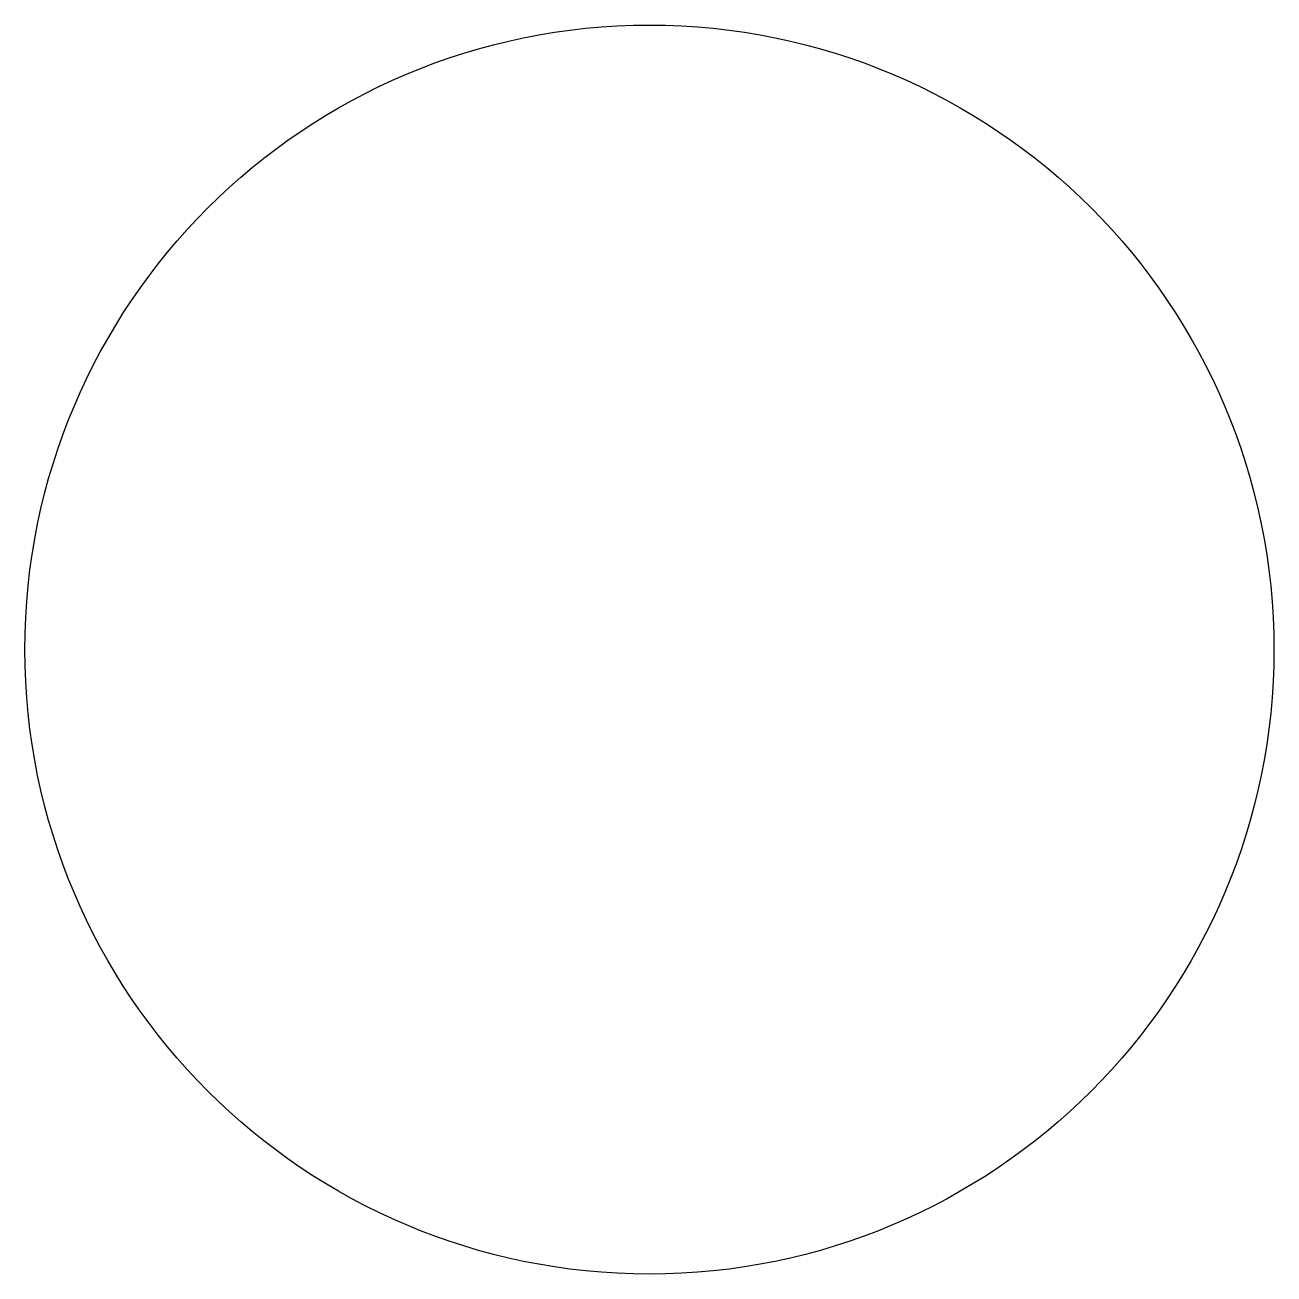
# Model space of a CAD drawing. Extents: x 782.6 to 792.6, y 1539.8 to 1549.8.
import ezdxf

# ---------------------------------------------------------------- set-up
doc = ezdxf.new("R2010")
doc.units = 0
doc.header["$MEASUREMENT"] = 0
doc.layers.add('FloorTags', color=7, linetype='Continuous')
doc.styles.add('hnetpipes', font='HCAD.SHX', dxfattribs={"width": 0.8})
doc.linetypes.add('Pex- 1h', pattern='A,50,-2,["\\",hnetpipes,S=8,R=0,X=0,Y=-4],-8', length=60)

msp = doc.modelspace()

# ---------------------------------------------------------------- linework, layer by layer
at = {"layer": 'FloorTags', "color": 4, "linetype": 'Pex- 1h'}
msp.add_circle((787.584, 1544.756), 5, dxfattribs=at)

doc.saveas('drawing.dxf')
